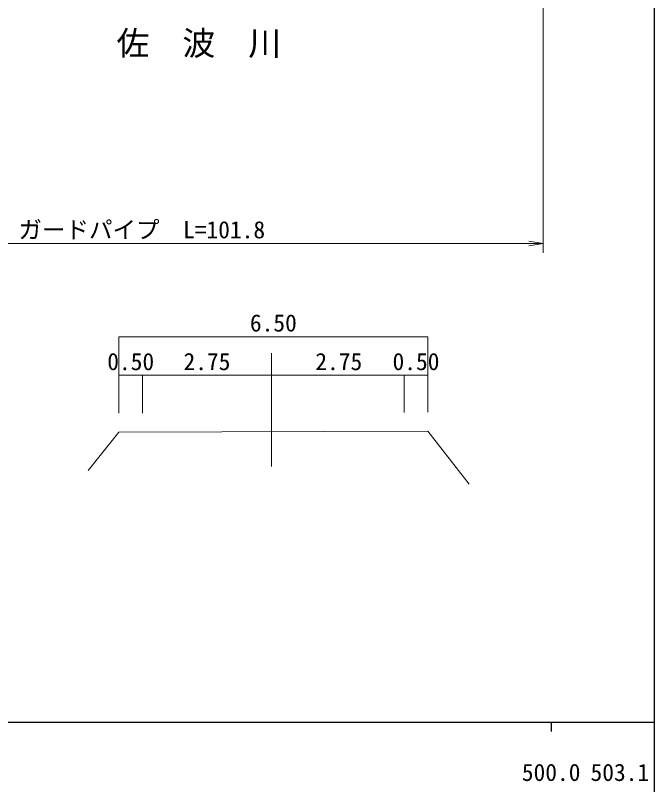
# Model space of a CAD drawing. Units: millimetres, scale not verified. Extents: x 40000 to 423008634, y 20000 to 333183309.
# Drawn here: x 511042 to 579000, y 198357 to 280171 of the extents above; entities that cross this region are included whole.
import ezdxf
from ezdxf.enums import TextEntityAlignment as Align

# ---------------------------------------------------------------- set-up
doc = ezdxf.new("R2010")
doc.units = ezdxf.units.MM
doc.header["$LTSCALE"] = 1000
doc.layers.add('M-BMK-HTXT', color=7, linetype='Continuous')
for name, color, linetype, lineweight in [('M-STR-HTXT', 7, 'Continuous', 13), ('M-TTL-BAND', 7, 'Continuous', 25), ('M-TTL-TXT', 7, 'Continuous', 13)]:
    doc.layers.add(name, color=color, linetype=linetype, lineweight=lineweight)
doc.styles.add('ＭＳ ゴシック', font='')
doc.styles.get('ＭＳ ゴシック').set_extended_font_data('MS Gothic')

# ---------------------------------------------------------------- blocks, each defined once
blk = doc.blocks.new('open_arrow')
at = {"color": 0, "linetype": 'Continuous', "lineweight": -2}
blk.add_lwpolyline([(7.5, 1.25), (0, 0), (7.5, -1.25)], dxfattribs=at)

msp = doc.modelspace()

# ---------------------------------------------------------------- linework, layer by layer
at = {"layer": 'M-STR-HTXT'}
for p, q in [((522049, 237853), (522049, 245997)), ((554885, 245997), (522049, 245997)), ((554885, 237956), (554885, 245997)), ((538263, 232188), (538263, 244260)), ((522049, 241888), (554885, 241888)), ((524555, 237861), (524555, 241888)), ((552379, 237948), (552379, 241888)), ((518776, 231762), (522049, 235853)), ((522049, 235853), (554885, 235956)), ((554885, 235956), (559284, 230329))]:
    msp.add_line(p, q, dxfattribs=at)
at = {"layer": 'M-TTL-BAND'}
for p, q in [((579000, 20000), (579000, 370000)), ((40000, 205000), (579000, 205000)), ((568000, 205000), (568000, 204000))]:
    msp.add_line(p, q, dxfattribs=at)
at = {"layer": 'M-TTL-TXT'}
for p, q in [((567139, 303933), (567139, 254909)), ((474328, 255909), (567139, 255909))]:
    msp.add_line(p, q, dxfattribs=at)

# ---------------------------------------------------------------- block references
at = {"layer": 'M-TTL-TXT', "xscale": 200, "yscale": 200, "rotation": 180}
msp.add_blockref('open_arrow', (567139, 255909), dxfattribs=at)

# ---------------------------------------------------------------- texts
at = {"layer": 'M-BMK-HTXT', "style": 'ＭＳ ゴシック'}
msp.add_text('佐\u3000波\u3000川', height=2566, dxfattribs=at).set_placement((530544, 275161), align=Align.BOTTOM_CENTER)
at = {"layer": 'M-STR-HTXT', "style": 'ＭＳ ゴシック'}
for s, p in [('6.50', (538467, 245997)), ('0.50', (523302, 241888)), ('2.75', (531409, 241888)), ('2.75', (545423, 241888)), ('0.50', (553632, 241888))]:
    msp.add_text(s, height=1833, dxfattribs=at).set_placement(p, align=Align.BOTTOM_CENTER)
at = {"layer": 'M-TTL-BAND', "style": 'ＭＳ ゴシック'}
for s, p in [('500.0', (568000, 198195)), ('503.1', (575304, 198195))]:
    msp.add_text(s, height=1833, dxfattribs=at).set_placement(p, align=Align.BOTTOM_CENTER)
at = {"layer": 'M-TTL-TXT', "style": 'ＭＳ ゴシック'}
msp.add_text('ガードパイプ\u3000L=101.8', height=1833, dxfattribs=at).set_placement((524477, 255909), align=Align.BOTTOM_CENTER)

doc.saveas('drawing.dxf')
